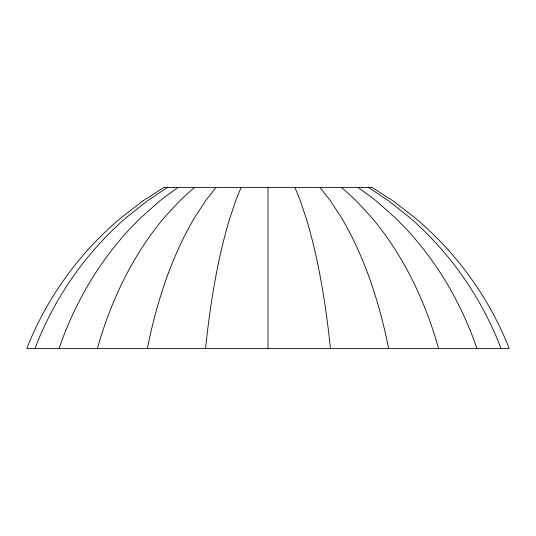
<?xml version="1.0" encoding="UTF-8"?>
<svg xmlns="http://www.w3.org/2000/svg" width="536" height="536" viewBox="0 0 536 536"><rect width="100%" height="100%" fill="white"/><g stroke="black" fill="none" stroke-linecap="round" stroke-linejoin="round"><path stroke-width="0.8" d="M241.012 187.6L235.766 200.598L230.158 217.174A328.065 84.909 -90 0 0 205.576 348.4M215.867 187.6L205.73 200.598L194.896 217.174A328.065 164.029 90 0 0 147.4 348.4M194.273 187.6L179.935 200.598L164.619 217.174A328.065 231.974 90 0 0 97.445 348.4M177.704 187.6L160.137 200.598L141.383 217.174A328.065 284.114 -90 0 0 59.114 348.4M167.286 187.6L147.695 200.598L126.777 217.174A328.065 316.883 -90 0 0 35.021 348.4M368.714 187.6L388.305 200.598L409.223 217.174A328.065 316.883 -90 0 1 500.979 348.4M358.296 187.6L375.863 200.598L394.617 217.174A328.065 284.114 90 0 1 476.886 348.4M341.727 187.6L356.065 200.598L371.381 217.174A328.065 231.974 90 0 1 438.555 348.4M320.133 187.6L330.27 200.598L341.104 217.174A328.065 164.029 -90 0 1 388.6 348.4M294.988 187.6L300.234 200.598L305.842 217.174A328.065 84.909 90 0 1 330.424 348.4M268 187.6L268 348.4M143.454 200.598L121.793 217.174A328.065 328.065 0 0 0 26.8 348.4L509.2 348.4A328.065 328.065 0 0 0 414.207 217.174L392.546 200.598L372.265 187.6L163.735 187.6L143.454 200.598"/></g></svg>
